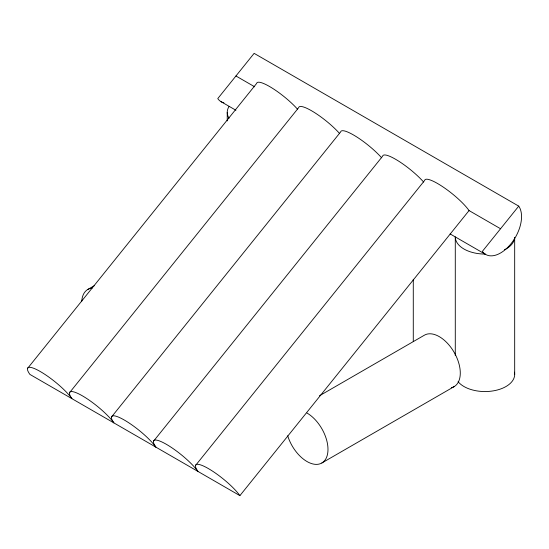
<?xml version="1.0" encoding="UTF-8"?>
<svg xmlns="http://www.w3.org/2000/svg" width="549" height="549" viewBox="0 0 549 549"><rect width="100%" height="100%" fill="white"/><g stroke="black" fill="none" stroke-linecap="round" stroke-linejoin="round"><path stroke-width="0.82" d="M27.45 368.551L256.609 83.475A29.701 6.279 38.8 0 1 272.379 88.217A29.701 6.279 38.8 0 1 297.613 109.292M69.449 392.803L298.615 107.728A29.701 6.279 38.8 0 1 314.378 112.47A29.701 6.279 38.8 0 1 339.618 133.537M111.454 417.055L340.613 131.973A29.701 6.279 38.8 0 1 356.383 136.715A29.701 6.279 38.8 0 1 381.617 157.789M153.452 441.3L382.612 156.225A29.701 6.279 38.8 0 1 398.382 160.967A29.701 6.279 38.8 0 1 423.622 182.042M195.458 465.552L424.617 180.477A29.701 6.279 38.8 0 1 443.345 187.154A29.701 6.279 38.8 0 1 469.052 210.569L500.551 228.748M239.892 495.644A29.701 6.279 38.8 0 0 208.394 468.585A29.701 6.279 38.8 0 0 197.894 471.399A29.701 6.279 38.8 0 0 166.395 444.333A29.701 6.279 38.8 0 0 155.889 447.147A29.701 6.279 38.8 0 0 124.39 420.081A29.701 6.279 38.8 0 0 113.89 422.895A29.701 6.279 38.8 0 0 82.391 395.836A29.701 6.279 38.8 0 0 71.892 398.649A29.701 6.279 38.8 0 0 40.386 371.584A29.701 6.279 38.8 0 0 29.886 374.397L239.892 495.644L469.052 210.569M518.736 206.129L482.365 251.373A29.701 17.149 -60 0 0 511.05 243.687A29.701 17.149 -60 0 0 518.736 206.129L254.125 53.356L217.754 98.607A29.701 17.149 -60 0 0 223.896 102.8M87.833 289.447L94.483 285.604M319.484 395.774L424.439 335.171A29.701 17.149 60 0 1 455.375 354.599A29.701 17.149 60 0 1 451.333 387.718M321.831 462.999L454.14 386.62M504.449 249.72L505.986 249.033A29.701 17.149 0 0 0 514.653 237.655M235.94 75.982L254.715 86.817M221.089 101.702L235.912 110.26M450.118 233.929L485.7 254.468M514.681 237.765L514.681 374.411M455.286 355.622L455.286 236.914A29.701 17.149 0 0 0 484.987 254.057M413.28 279.276L413.28 341.615M227.238 112.353L227.238 120.897M514.427 372.167A29.701 17.149 0 0 1 493.297 390.867A29.701 17.149 0 0 1 458.072 381.658M229.029 118.213A29.701 17.149 0 0 1 229.029 106.492M81.739 301.271A29.701 17.149 60 0 1 92.184 288.101M306.987 413.033A29.701 17.149 60 0 1 327.794 446.014A29.701 17.149 60 0 1 312.614 463.891A29.701 17.149 60 0 1 287.703 435.755"/></g></svg>
